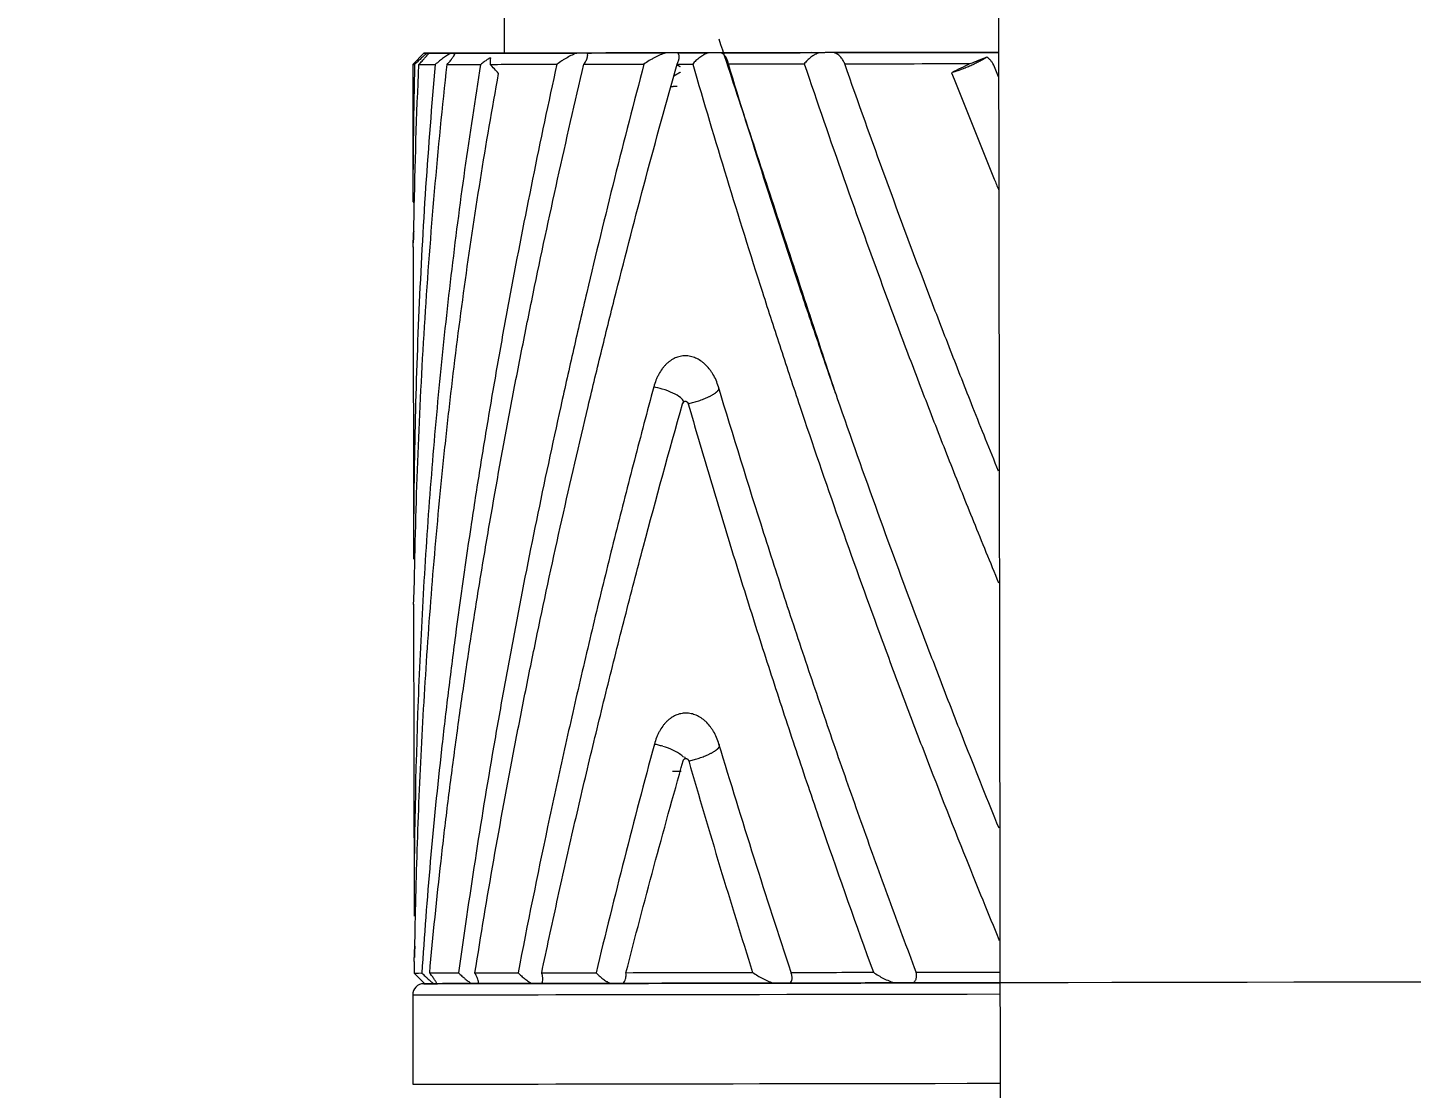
# Model space of a CAD drawing. Extents: x 16539 to 19738, y -91 to 2224.
# Drawn here: x 17476.31 to 17513.48, y 1870.62 to 1899.12 of the extents above; entities that cross this region are included whole.
import ezdxf

# ---------------------------------------------------------------- set-up
doc = ezdxf.new("R2010")
doc.units = 0
doc.header["$LTSCALE"] = 10
doc.header["$MEASUREMENT"] = 0
doc.header["$PDMODE"] = 3
doc.header["$PDSIZE"] = -10
doc.layers.get('0').update_dxf_attribs({"linetype": 'CONTINUOUS'})
doc.layers.get('DEFPOINTS').update_dxf_attribs({"linetype": 'CONTINUOUS'})
doc.layers.add('1', color=7, linetype='CONTINUOUS')
doc.styles.add('Daelim Dimension', font='NanumGothic.ttf')
doc.dimstyles.new('DEFAULT', dxfattribs={"dimscale": 2, "dimtxt": 2, "dimasz": 2, "dimexe": 0, "dimexo": 2, "dimgap": 1, "dimtad": 1, "dimdec": 1, "dimzin": 9, "dimdsep": 46, "dimtxsty": 'Daelim Dimension', "dimcen": 0.5, "dimclrd": 5, "dimclre": 5, "dimclrt": 256, "dimadec": 1, "dimazin": 0, "dimtfac": 1, "dimtdec": 1, "dimtix": 1, "dimtmove": 0, "dimatfit": 3, "dimfxl": 1, "dimtolj": 1, "dimtzin": 1, "dimlwd": 9, "dimlwe": 9, "dimarcsym": 0})

# ---------------------------------------------------------------- blocks, each defined once
blk = doc.blocks.new('*D25')
at = {"color": 5, "lineweight": 9, "ltscale": 0.5, "transparency": 16777216}
for p, q in [((17262.108, 1902.579), (17262.108, 1410.458)), ((17757.109, 1902.161), (17757.109, 1410.458)), ((17270.108, 1412.458), (17749.109, 1412.458))]:
    blk.add_line(p, q, dxfattribs=at)
at = {"color": 5, "ltscale": 0.5, "transparency": 16777216}
for points in [[(17270.108, 1413.791), (17270.108, 1411.125), (17262.108, 1412.458)], [(17749.109, 1413.791), (17749.109, 1411.125), (17757.109, 1412.458)]]:
    blk.add_solid(points, dxfattribs=at)
at = {"layer": 'DEFPOINTS', "color": 0, "ltscale": 0.5, "transparency": 16777216}
for p in [(17262.108, 1906.579), (17757.109, 1906.161), (17757.109, 1412.458)]:
    blk.add_point(p, dxfattribs=at)
at = {"color": 7, "ltscale": 0.5, "transparency": 16777216, "insert": (17509.609, 1425.345), "char_height": 20, "attachment_point": 5, "style": 'Daelim Dimension'}
blk.add_mtext('\\A1;495', dxfattribs=at)

msp = doc.modelspace()

# ---------------------------------------------------------------- linework, layer by layer
at = {"layer": '1', "color": 7, "linetype": 'Continuous', "lineweight": 18}
for p, q in [((17502.373, 1909.454), (17502.764, 1663.139)), ((17489.112, 1899.436), (17489.114, 1898.436)), ((17486.954, 1898.432), (17486.654, 1898.132)), ((17486.654, 1898.132), (17486.66, 1894.443)), ((17486.662, 1893.232), (17486.675, 1884.843)), ((17486.677, 1883.632), (17486.69, 1875.243)), ((17486.692, 1874.032), (17486.693, 1873.72)), ((17486.693, 1873.72), (17486.981, 1873.432)), ((17486.953, 1873.432), (17486.953, 1873.432)), ((17486.953, 1873.432), (17486.953, 1873.432)), ((17486.654, 1873.132), (17486.657, 1870.732)), ((17486.657, 1870.732), (17486.658, 1870.732))]:
    msp.add_line(p, q, dxfattribs=at)
for centre, major_axis, ratio, start_param, end_param in [((17511.614, 1898.172), (24.96, 0.04), 0.000002, 3.141593, 3.204579), ((17511.614, 1898.172), (24.96, 0.04), 0.000002, 3.2569, 3.362254), ((17511.613, 1898.472), (24.66, 0.039), 0.000002, 3.057279, 3.141593), ((17511.614, 1898.472), (24.66, 0.039), 0.000002, 3.141593, 3.225906), ((17511.614, 1898.472), (24.66, 0.039), 0.000002, 2.899404, 3.03786), ((17511.614, 1898.472), (24.66, 0.039), 0.000002, 3.245325, 3.383781), ((17511.614, 1898.172), (24.96, 0.04), 0.000002, 3.414778, 3.526419), ((17511.614, 1898.472), (24.66, 0.039), 0.000002, 3.403276, 3.727511), ((17511.614, 1898.472), (24.66, 0.039), 0.000002, 2.719924, 2.879909), ((17511.614, 1898.172), (24.96, 0.04), 0.000002, 3.552911, 3.70607), ((17511.613, 1898.472), (-22.5, -0.036), 0.000002, 5.397795, 6.283097), ((17511.614, 1898.172), (24.96, 0.04), 0.000002, 3.758508, 3.862755), ((17511.614, 1898.472), (24.66, 0.039), 0.000002, 3.746967, 3.884062), ((17511.614, 1898.172), (24.96, 0.04), 0.000002, 3.915053, 3.938928), ((17511.614, 1898.472), (24.66, 0.039), 0.000002, 3.903466, 3.950515), ((17511.614, 1898.472), (24.66, 0.039), 0.000002, 3.96992, 4.107015), ((17511.614, 1898.172), (24.96, 0.04), 0.000002, 3.991227, 4.095473), ((17511.613, 1898.472), (-22.5, -0.036), 0.000002, 5.134736, 5.377179), ((17511.614, 1898.472), (24.66, 0.039), 0.000002, 4.12647, 4.329074), ((17511.614, 1898.172), (24.96, 0.04), 0.000002, 4.147911, 4.301071), ((17486.285, 1894.284), (-0.72, 0.007), 0.37459, 4.089221, 4.168321), ((17493.234, 1889.242), (-0.694, 0.192), 0.271963, 4.611254, 4.935931), ((17493.234, 1889.242), (-0.694, 0.192), 0.271963, 3.713656, 4.611254), ((17493.25, 1879.642), (-0.694, 0.192), 0.271963, 3.713656, 4.611254), ((17493.25, 1879.642), (-0.694, 0.192), 0.271963, 3.453902, 3.713656), ((17511.644, 1879.172), (22.75, 0.036), 0.000002, 3.798689, 3.815698), ((17511.653, 1873.76), (-24.96, -0.04), 0.000002, 0, 0.128906), ((17511.653, 1873.76), (-24.96, -0.04), 0.000002, 0.183141, 0.310746), ((17511.653, 1873.76), (-24.96, -0.04), 0.000002, 0.363889, 0.477557), ((17511.653, 1873.76), (-24.96, -0.04), 0.000002, 0.53015, 0.636467), ((17511.653, 1873.76), (-24.96, -0.04), 0.000002, 0.688824, 0.881974), ((17511.653, 1873.76), (-24.96, -0.04), 0.000002, 0.934329, 1.04064), ((17511.653, 1873.76), (-24.96, -0.04), 0.000002, 1.093239, 1.192325), ((17486.954, 1873.132), (0.019, 0.299), 1, 0.066432, 1.637228), ((17511.653, 1873.472), (-24.7, -0.039), 0.000002, 3.146227, 6.283222), ((17511.653, 1873.472), (24.7, 0.039), 0.000002, 3.146227, 4.329757), ((17511.653, 1873.472), (-24.672, -0.039), 0.000002, 0, 0.138662), ((17511.653, 1873.472), (-24.672, -0.039), 0.000002, 0.161844, 0.320805), ((17511.653, 1873.472), (-24.672, -0.039), 0.000002, 0.343479, 0.48778), ((17511.653, 1873.472), (-24.672, -0.039), 0.000002, 0.510218, 0.646763), ((17511.653, 1873.472), (-24.672, -0.039), 0.000002, 0.669132, 0.901665), ((17511.653, 1873.472), (-24.672, -0.039), 0.000002, 0.924032, 1.060578), ((17511.653, 1873.472), (-22.75, -0.036), 0.000002, 1.013839, 1.030578), ((17511.653, 1873.472), (-24.672, -0.039), 0.000002, 1.083017, 1.18768), ((17511.654, 1873.172), (25, 0.04), 0.000002, 3.146227, 4.33456), ((17511.654, 1873.172), (25, 0.04), 0.000002, 3.14163, 3.146227), ((17511.657, 1870.772), (-25, -0.04), 0.000002, 0.004423, 1.192958)]:
    msp.add_ellipse(centre, major_axis=major_axis, ratio=ratio, start_param=start_param, end_param=end_param, dxfattribs=at)
for points, degree in [([(17498.014, 1889.304), (17494.886, 1898.81)], 1), ([(17486.704, 1898.132), (17486.675, 1896.927), (17486.66, 1895.72), (17486.66, 1894.511)], 3), ([(17486.691, 1894.058), (17486.716, 1895.418), (17486.759, 1896.777), (17486.82, 1898.132)], 3), ([(17488.74, 1898.314), (17488.714, 1898.298), (17488.659, 1898.263), (17488.572, 1898.203), (17488.511, 1898.158), (17488.48, 1898.135)], 3), ([(17488.74, 1898.314), (17488.738, 1898.255), (17488.736, 1898.195), (17488.736, 1898.135)], 3), ([(17488.963, 1897.892), (17488.886, 1897.973), (17488.81, 1898.054), (17488.736, 1898.135)], 3), ([(17493.743, 1898.133), (17493.792, 1898.105), (17493.841, 1898.076)], 2), ([(17501.635, 1898.156), (17501.465, 1898.074), (17501.297, 1897.992), (17501.13, 1897.911)], 3), ([(17501.635, 1898.156), (17501.783, 1898.216), (17501.931, 1898.276), (17502.08, 1898.336)], 3), ([(17502.244, 1898.157), (17502.229, 1898.18), (17502.196, 1898.224), (17502.141, 1898.284), (17502.101, 1898.319), (17502.08, 1898.336)], 3), ([(17502.391, 1897.797), (17502.342, 1897.917), (17502.293, 1898.037), (17502.244, 1898.157)], 3), ([(17493.848, 1897.923), (17493.759, 1897.872), (17493.67, 1897.82)], 2), ([(17486.654, 1894.447), (17486.67, 1894.437), (17486.687, 1894.426), (17486.702, 1894.414)], 3), ([(17493.147, 1879.869), (17492.594, 1877.821), (17492.072, 1875.773), (17491.58, 1873.728)], 3), ([(17496.818, 1873.736), (17496.145, 1875.78), (17495.5, 1877.826), (17494.883, 1879.872)], 3), ([(17492.384, 1873.729), (17492.871, 1875.624), (17493.383, 1877.52), (17493.919, 1879.417)], 3), ([(17494.07, 1879.417), (17494.617, 1877.522), (17495.189, 1875.627), (17495.787, 1873.734)], 3)]:
    msp.add_open_spline(points, degree=degree, dxfattribs=at)
for points, knots in [([(17487.259, 1898.133), (17487.161, 1897.034), (17487.075, 1895.934), (17486.929, 1893.732), (17486.869, 1892.631), (17486.772, 1890.426), (17486.736, 1889.324), (17486.687, 1887.118), (17486.675, 1886.015), (17486.675, 1884.911)], [0, 0, 0, 0, 0.25, 0.25, 0.5, 0.5, 0.75, 0.75, 1, 1, 1, 1]), ([(17488.479, 1898.135), (17488.325, 1897.192), (17488.182, 1896.247), (17487.916, 1894.355), (17487.794, 1893.407), (17487.626, 1891.984), (17487.572, 1891.51), (17487.47, 1890.56), (17487.421, 1890.085), (17487.283, 1888.659), (17487.2, 1887.708), (17487.09, 1886.28), (17487.056, 1885.804), (17486.992, 1884.851), (17486.962, 1884.374), (17486.88, 1882.945), (17486.835, 1881.992), (17486.727, 1879.13), (17486.691, 1877.221), (17486.69, 1875.311)], [0, 0, 0, 0, 0.125, 0.125, 0.25, 0.25, 0.3125, 0.3125, 0.375, 0.375, 0.5, 0.5, 0.5625, 0.5625, 0.625, 0.625, 0.75, 0.75, 1, 1, 1, 1]), ([(17487.041, 1898.433), (17487.022, 1898.418), (17487, 1898.399), (17486.95, 1898.358), (17486.923, 1898.334), (17486.88, 1898.295), (17486.865, 1898.282), (17486.835, 1898.254), (17486.819, 1898.24), (17486.771, 1898.196), (17486.738, 1898.165), (17486.704, 1898.132)], [0, 0, 0, 0, 0.25, 0.25, 0.5, 0.5, 0.625, 0.625, 0.75, 0.75, 1, 1, 1, 1]), ([(17486.706, 1884.458), (17486.727, 1885.599), (17486.76, 1886.741), (17486.854, 1889.023), (17486.913, 1890.163), (17487.058, 1892.443), (17487.144, 1893.583), (17487.341, 1895.859), (17487.454, 1896.997), (17487.58, 1898.133)], [0, 0, 0, 0, 0.25, 0.25, 0.5, 0.5, 0.75, 0.75, 1, 1, 1, 1]), ([(17486.82, 1898.132), (17486.85, 1898.163), (17486.878, 1898.193), (17486.919, 1898.237), (17486.932, 1898.252), (17486.952, 1898.273), (17486.958, 1898.28), (17486.97, 1898.294), (17486.989, 1898.314), (17487.005, 1898.333), (17487.021, 1898.351), (17487.026, 1898.357), (17487.035, 1898.368), (17487.04, 1898.374), (17487.062, 1898.401), (17487.076, 1898.419), (17487.086, 1898.433)], [0, 0, 0, 0, 0.25, 0.25, 0.375, 0.375, 0.4375, 0.4375, 0.5, 0.625, 0.625, 0.6875, 0.6875, 0.75, 0.75, 1, 1, 1, 1]), ([(17490.526, 1898.138), (17490.301, 1897.108), (17490.083, 1896.078), (17489.666, 1894.022), (17489.465, 1892.994), (17489.178, 1891.455), (17489.084, 1890.943), (17488.902, 1889.918), (17488.813, 1889.406), (17488.639, 1888.383), (17488.555, 1887.872), (17488.39, 1886.85), (17488.311, 1886.34), (17488.079, 1884.81), (17487.934, 1883.792), (17487.733, 1882.27), (17487.668, 1881.762), (17487.545, 1880.75), (17487.486, 1880.244), (17487.317, 1878.729), (17487.216, 1877.722), (17487.039, 1875.716), (17486.962, 1874.716), (17486.9, 1873.72)], [0, 0, 0, 0, 0.125, 0.125, 0.25, 0.25, 0.3125, 0.3125, 0.375, 0.375, 0.4375, 0.4375, 0.5, 0.5, 0.625, 0.625, 0.6875, 0.6875, 0.75, 0.75, 0.875, 0.875, 1, 1, 1, 1]), ([(17487.041, 1898.433), (17487.056, 1898.433), (17487.069, 1898.433), (17487.088, 1898.433), (17487.094, 1898.433), (17487.1, 1898.433), (17487.101, 1898.433), (17487.102, 1898.433), (17487.102, 1898.433), (17487.099, 1898.433), (17487.094, 1898.433), (17487.086, 1898.433)], [0, 0, 0, 0, 0.25, 0.25, 0.5, 0.5, 0.625, 0.625, 0.75, 0.75, 1, 1, 1, 1]), ([(17487.086, 1898.433), (17487.094, 1898.433), (17487.099, 1898.433), (17487.103, 1898.433), (17487.102, 1898.433), (17487.096, 1898.433), (17487.094, 1898.433), (17487.087, 1898.433), (17487.083, 1898.433), (17487.069, 1898.433), (17487.056, 1898.433), (17487.041, 1898.433)], [0, 0, 0, 0, 0.25, 0.25, 0.5, 0.5, 0.625, 0.625, 0.75, 0.75, 1, 1, 1, 1]), ([(17487.11, 1873.721), (17487.199, 1874.717), (17487.301, 1875.718), (17487.471, 1877.224), (17487.53, 1877.727), (17487.655, 1878.735), (17487.721, 1879.239), (17487.857, 1880.25), (17487.927, 1880.756), (17488.074, 1881.769), (17488.149, 1882.276), (17488.306, 1883.291), (17488.387, 1883.8), (17488.553, 1884.817), (17488.639, 1885.327), (17488.903, 1886.856), (17489.088, 1887.877), (17489.379, 1889.412), (17489.478, 1889.923), (17489.681, 1890.948), (17489.785, 1891.46), (17490.101, 1892.999), (17490.321, 1894.025), (17490.776, 1896.081), (17491.012, 1897.11), (17491.255, 1898.139)], [0, 0, 0, 0, 0.125, 0.125, 0.1875, 0.1875, 0.25, 0.25, 0.3125, 0.3125, 0.375, 0.375, 0.4375, 0.4375, 0.5, 0.5, 0.625, 0.625, 0.6875, 0.6875, 0.75, 0.75, 0.875, 0.875, 1, 1, 1, 1]), ([(17487.673, 1898.434), (17487.646, 1898.419), (17487.616, 1898.4), (17487.553, 1898.359), (17487.519, 1898.335), (17487.466, 1898.296), (17487.448, 1898.283), (17487.412, 1898.255), (17487.393, 1898.241), (17487.337, 1898.196), (17487.298, 1898.165), (17487.259, 1898.133)], [0, 0, 0, 0, 0.25, 0.25, 0.5, 0.5, 0.625, 0.625, 0.75, 0.75, 1, 1, 1, 1]), ([(17487.58, 1898.133), (17487.607, 1898.164), (17487.633, 1898.195), (17487.669, 1898.239), (17487.681, 1898.253), (17487.698, 1898.274), (17487.703, 1898.281), (17487.713, 1898.295), (17487.728, 1898.315), (17487.741, 1898.334), (17487.753, 1898.352), (17487.757, 1898.358), (17487.764, 1898.369), (17487.767, 1898.375), (17487.782, 1898.402), (17487.79, 1898.42), (17487.793, 1898.434)], [0, 0, 0, 0, 0.25, 0.25, 0.375, 0.375, 0.4375, 0.4375, 0.5, 0.625, 0.625, 0.6875, 0.6875, 0.75, 0.75, 1, 1, 1, 1]), ([(17487.673, 1898.434), (17487.694, 1898.434), (17487.713, 1898.434), (17487.744, 1898.434), (17487.757, 1898.434), (17487.772, 1898.434), (17487.776, 1898.434), (17487.784, 1898.434), (17487.786, 1898.434), (17487.789, 1898.434), (17487.79, 1898.434), (17487.791, 1898.434)], [0, 0, 0, 0, 0.315361, 0.315361, 0.630721, 0.630721, 0.788401, 0.788401, 0.946082, 0.946082, 1, 1, 1, 1]), ([(17487.793, 1898.434), (17487.795, 1898.434), (17487.793, 1898.434), (17487.784, 1898.434), (17487.777, 1898.434), (17487.762, 1898.434), (17487.756, 1898.434), (17487.743, 1898.434), (17487.736, 1898.434), (17487.713, 1898.434), (17487.694, 1898.434), (17487.673, 1898.434)], [0, 0, 0, 0, 0.25, 0.25, 0.5, 0.5, 0.625, 0.625, 0.75, 0.75, 1, 1, 1, 1]), ([(17492.868, 1898.142), (17492.597, 1897.119), (17492.333, 1896.095), (17491.82, 1894.05), (17491.571, 1893.028), (17491.209, 1891.495), (17491.091, 1890.984), (17490.858, 1889.963), (17490.743, 1889.453), (17490.405, 1887.922), (17490.187, 1886.902), (17489.769, 1884.864), (17489.568, 1883.847), (17489.28, 1882.322), (17489.186, 1881.814), (17489.002, 1880.798), (17488.912, 1880.291), (17488.65, 1878.77), (17488.484, 1877.758), (17488.172, 1875.737), (17488.025, 1874.729), (17487.888, 1873.722)], [0, 0, 0, 0, 0.125, 0.125, 0.25, 0.25, 0.3125, 0.3125, 0.375, 0.375, 0.5, 0.5, 0.625, 0.625, 0.6875, 0.6875, 0.75, 0.75, 0.875, 0.875, 1, 1, 1, 1]), ([(17488.327, 1873.723), (17488.486, 1874.73), (17488.654, 1875.739), (17489.009, 1877.761), (17489.195, 1878.773), (17489.488, 1880.294), (17489.588, 1880.802), (17489.791, 1881.817), (17489.895, 1882.325), (17490.212, 1883.85), (17490.432, 1884.868), (17490.888, 1886.906), (17491.124, 1887.926), (17491.488, 1889.456), (17491.612, 1889.967), (17491.863, 1890.988), (17491.99, 1891.499), (17492.635, 1894.053), (17493.181, 1896.097), (17493.755, 1898.143)], [0, 0, 0, 0, 0.125, 0.125, 0.25, 0.25, 0.3125, 0.3125, 0.375, 0.375, 0.5, 0.5, 0.625, 0.625, 0.6875, 0.6875, 0.75, 0.75, 1, 1, 1, 1]), ([(17491.067, 1898.439), (17491.025, 1898.424), (17490.981, 1898.406), (17490.893, 1898.364), (17490.848, 1898.34), (17490.779, 1898.301), (17490.756, 1898.288), (17490.71, 1898.26), (17490.687, 1898.246), (17490.618, 1898.202), (17490.572, 1898.171), (17490.526, 1898.138)], [0, 0, 0, 0, 0.25, 0.25, 0.5, 0.5, 0.625, 0.625, 0.75, 0.75, 1, 1, 1, 1]), ([(17491.336, 1898.439), (17491.324, 1898.439), (17491.309, 1898.439), (17491.273, 1898.439), (17491.253, 1898.439), (17491.219, 1898.439), (17491.207, 1898.439), (17491.182, 1898.439), (17491.169, 1898.439), (17491.128, 1898.439), (17491.098, 1898.439), (17491.067, 1898.439)], [0, 0, 0, 0, 0.25, 0.25, 0.5, 0.5, 0.625, 0.625, 0.75, 0.75, 1, 1, 1, 1]), ([(17491.255, 1898.139), (17491.276, 1898.17), (17491.294, 1898.2), (17491.316, 1898.244), (17491.323, 1898.259), (17491.332, 1898.28), (17491.335, 1898.287), (17491.34, 1898.301), (17491.346, 1898.321), (17491.351, 1898.34), (17491.353, 1898.358), (17491.354, 1898.364), (17491.355, 1898.375), (17491.355, 1898.381), (17491.353, 1898.407), (17491.347, 1898.425), (17491.336, 1898.439)], [0, 0, 0, 0, 0.25, 0.25, 0.375, 0.375, 0.4375, 0.4375, 0.5, 0.625, 0.625, 0.6875, 0.6875, 0.75, 0.75, 1, 1, 1, 1]), ([(17493.444, 1898.443), (17493.397, 1898.428), (17493.349, 1898.409), (17493.253, 1898.367), (17493.205, 1898.344), (17493.132, 1898.305), (17493.107, 1898.292), (17493.059, 1898.264), (17493.035, 1898.249), (17492.963, 1898.205), (17492.915, 1898.174), (17492.868, 1898.142)], [0, 0, 0, 0, 0.25, 0.25, 0.5, 0.5, 0.625, 0.625, 0.75, 0.75, 1, 1, 1, 1]), ([(17493.771, 1898.443), (17493.753, 1898.443), (17493.732, 1898.443), (17493.686, 1898.443), (17493.661, 1898.443), (17493.62, 1898.443), (17493.605, 1898.443), (17493.575, 1898.443), (17493.56, 1898.443), (17493.513, 1898.443), (17493.479, 1898.443), (17493.444, 1898.443)], [0, 0, 0, 0, 0.25, 0.25, 0.5, 0.5, 0.625, 0.625, 0.75, 0.75, 1, 1, 1, 1]), ([(17493.755, 1898.143), (17493.772, 1898.174), (17493.785, 1898.204), (17493.801, 1898.248), (17493.805, 1898.263), (17493.81, 1898.284), (17493.811, 1898.291), (17493.813, 1898.305), (17493.816, 1898.325), (17493.816, 1898.344), (17493.814, 1898.368), (17493.812, 1898.379), (17493.801, 1898.411), (17493.788, 1898.429), (17493.771, 1898.443)], [0, 0, 0, 0, 0.25, 0.25, 0.375, 0.375, 0.4375, 0.4375, 0.5, 0.625, 0.625, 0.75, 0.75, 1, 1, 1, 1]), ([(17494.591, 1898.445), (17494.553, 1898.43), (17494.514, 1898.412), (17494.467, 1898.386), (17494.457, 1898.38), (17494.438, 1898.369), (17494.429, 1898.363), (17494.401, 1898.345), (17494.383, 1898.332), (17494.348, 1898.306), (17494.33, 1898.292), (17494.297, 1898.264), (17494.28, 1898.249), (17494.233, 1898.205), (17494.204, 1898.175), (17494.177, 1898.144)], [0, 0, 0, 0, 0.25, 0.25, 0.3125, 0.3125, 0.375, 0.375, 0.5, 0.5, 0.625, 0.625, 0.75, 0.75, 1, 1, 1, 1]), ([(17494.177, 1898.144), (17494.474, 1897.122), (17494.779, 1896.1), (17495.403, 1894.057), (17495.722, 1893.036), (17496.213, 1891.504), (17496.378, 1890.994), (17496.713, 1889.974), (17496.882, 1889.464), (17497.395, 1887.935), (17497.744, 1886.916), (17498.458, 1884.88), (17498.823, 1883.863), (17499.382, 1882.34), (17499.571, 1881.832), (17499.951, 1880.817), (17500.143, 1880.31), (17500.726, 1878.791), (17501.123, 1877.779), (17501.819, 1876.044), (17502.114, 1875.32), (17502.414, 1874.597)], [0, 0, 0, 0, 0.129567, 0.129567, 0.259134, 0.259134, 0.323918, 0.323918, 0.388702, 0.388702, 0.518269, 0.518269, 0.647836, 0.647836, 0.71262, 0.71262, 0.777403, 0.777403, 0.906971, 0.906971, 1, 1, 1, 1]), ([(17494.941, 1898.445), (17494.92, 1898.445), (17494.897, 1898.445), (17494.847, 1898.445), (17494.82, 1898.445), (17494.776, 1898.445), (17494.76, 1898.445), (17494.729, 1898.445), (17494.712, 1898.445), (17494.663, 1898.445), (17494.628, 1898.445), (17494.591, 1898.445)], [0, 0, 0, 0, 0.25, 0.25, 0.5, 0.5, 0.625, 0.625, 0.75, 0.75, 1, 1, 1, 1]), ([(17495.134, 1898.145), (17495.129, 1898.178), (17495.122, 1898.209), (17495.102, 1898.267), (17495.09, 1898.294), (17495.067, 1898.333), (17495.058, 1898.345), (17495.039, 1898.369), (17495.029, 1898.38), (17494.996, 1898.412), (17494.97, 1898.43), (17494.941, 1898.445)], [0, 0, 0, 0, 0.25, 0.25, 0.5, 0.5, 0.625, 0.625, 0.75, 0.75, 1, 1, 1, 1]), ([(17502.406, 1877.612), (17502.109, 1878.342), (17501.816, 1879.073), (17501.327, 1880.311), (17501.13, 1880.818), (17500.738, 1881.833), (17500.544, 1882.34), (17499.967, 1883.864), (17499.591, 1884.881), (17498.852, 1886.917), (17498.49, 1887.935), (17497.958, 1889.465), (17497.782, 1889.975), (17497.434, 1890.995), (17497.262, 1891.505), (17496.411, 1894.058), (17495.758, 1896.101), (17495.134, 1898.145)], [0, 0, 0, 0, 0.107475, 0.107475, 0.181852, 0.181852, 0.256229, 0.256229, 0.404983, 0.404983, 0.553737, 0.553737, 0.628115, 0.628115, 0.702492, 0.702492, 1, 1, 1, 1]), ([(17497.58, 1898.449), (17497.539, 1898.435), (17497.5, 1898.417), (17497.451, 1898.391), (17497.442, 1898.385), (17497.423, 1898.374), (17497.413, 1898.368), (17497.386, 1898.35), (17497.368, 1898.337), (17497.333, 1898.311), (17497.317, 1898.297), (17497.285, 1898.269), (17497.269, 1898.254), (17497.225, 1898.21), (17497.198, 1898.18), (17497.174, 1898.149)], [0, 0, 0, 0, 0.25, 0.25, 0.3125, 0.3125, 0.375, 0.375, 0.5, 0.5, 0.625, 0.625, 0.75, 0.75, 1, 1, 1, 1]), ([(17497.174, 1898.149), (17497.521, 1897.12), (17497.876, 1896.092), (17498.601, 1894.038), (17498.972, 1893.012), (17499.539, 1891.475), (17499.731, 1890.963), (17500.117, 1889.939), (17500.508, 1888.917), (17500.907, 1887.896), (17501.31, 1886.875), (17501.514, 1886.365), (17501.942, 1885.306), (17502.167, 1884.756), (17502.394, 1884.207)], [0, 0, 0, 0, 0.220258, 0.220258, 0.440517, 0.440517, 0.550646, 0.550646, 0.660775, 0.770904, 0.770904, 0.881033, 0.881033, 1, 1, 1, 1]), ([(17497.977, 1898.45), (17497.952, 1898.45), (17497.924, 1898.45), (17497.864, 1898.45), (17497.833, 1898.45), (17497.782, 1898.45), (17497.765, 1898.45), (17497.73, 1898.449), (17497.712, 1898.449), (17497.657, 1898.449), (17497.619, 1898.449), (17497.58, 1898.449)], [0, 0, 0, 0, 0.25, 0.25, 0.5, 0.5, 0.625, 0.625, 0.75, 0.75, 1, 1, 1, 1]), ([(17498.261, 1898.15), (17498.249, 1898.183), (17498.234, 1898.214), (17498.199, 1898.272), (17498.179, 1898.299), (17498.133, 1898.351), (17498.107, 1898.374), (17498.047, 1898.417), (17498.014, 1898.435), (17497.977, 1898.45)], [0, 0, 0, 0, 0.25, 0.25, 0.5, 0.5, 0.75, 0.75, 1, 1, 1, 1]), ([(17502.393, 1887.206), (17502.161, 1887.775), (17501.932, 1888.345), (17501.503, 1889.427), (17501.302, 1889.939), (17500.904, 1890.962), (17500.706, 1891.475), (17500.121, 1893.012), (17499.739, 1894.038), (17498.989, 1896.093), (17498.621, 1897.121), (17498.261, 1898.15)], [0, 0, 0, 0, 0.156889, 0.156889, 0.297407, 0.297407, 0.437926, 0.437926, 0.718963, 0.718963, 1, 1, 1, 1]), ([(17486.721, 1874.858), (17486.739, 1875.822), (17486.766, 1876.786), (17486.837, 1878.713), (17486.883, 1879.676), (17486.964, 1881.121), (17486.994, 1881.603), (17487.057, 1882.565), (17487.091, 1883.047), (17487.201, 1884.49), (17487.283, 1885.451), (17487.422, 1886.893), (17487.47, 1887.373), (17487.572, 1888.333), (17487.625, 1888.813), (17487.793, 1890.251), (17487.914, 1891.209), (17488.178, 1893.122), (17488.32, 1894.078), (17488.625, 1895.987), (17488.789, 1896.94), (17488.963, 1897.892)], [0, 0, 0, 0, 0.125, 0.125, 0.25, 0.25, 0.3125, 0.3125, 0.375, 0.375, 0.5, 0.5, 0.5625, 0.5625, 0.625, 0.625, 0.75, 0.75, 0.875, 0.875, 1, 1, 1, 1]), ([(17501.13, 1897.911), (17501.512, 1896.96), (17501.895, 1896.007), (17502.317, 1894.957), (17502.356, 1894.861), (17502.395, 1894.765)], [0, 0, 0, 0, 0.908368, 0.908368, 1, 1, 1, 1]), ([(17493.592, 1897.542), (17493.598, 1897.542), (17493.608, 1897.543), (17493.626, 1897.543), (17493.644, 1897.544), (17493.665, 1897.545), (17493.687, 1897.546), (17493.71, 1897.547), (17493.736, 1897.549), (17493.753, 1897.549), (17493.762, 1897.55)], [0, 0, 0, 0, 0.098698, 0.205066, 0.319102, 0.440808, 0.570183, 0.707227, 0.85194, 1, 1, 1, 1]), ([(17486.66, 1894.511), (17486.66, 1894.506), (17486.66, 1894.501), (17486.66, 1894.491), (17486.66, 1894.487), (17486.66, 1894.479), (17486.66, 1894.475), (17486.66, 1894.467), (17486.66, 1894.464), (17486.66, 1894.458), (17486.66, 1894.456), (17486.66, 1894.451), (17486.66, 1894.449), (17486.66, 1894.445), (17486.66, 1894.443), (17486.66, 1894.443)], [0, 0, 0, 0, 0.125393, 0.125393, 0.250787, 0.250787, 0.37618, 0.37618, 0.501574, 0.501574, 0.626967, 0.626967, 0.75236, 0.75236, 1, 1, 1, 1]), ([(17486.662, 1893.225), (17486.662, 1893.225), (17486.662, 1893.225), (17486.662, 1893.225), (17486.662, 1893.23), (17486.663, 1893.249), (17486.664, 1893.264), (17486.665, 1893.293), (17486.666, 1893.304), (17486.667, 1893.328), (17486.667, 1893.341), (17486.669, 1893.383), (17486.671, 1893.415), (17486.673, 1893.461), (17486.673, 1893.471), (17486.674, 1893.491), (17486.674, 1893.501), (17486.676, 1893.531), (17486.676, 1893.553), (17486.679, 1893.619), (17486.681, 1893.667), (17486.683, 1893.743), (17486.684, 1893.769), (17486.685, 1893.81), (17486.685, 1893.824), (17486.686, 1893.852), (17486.686, 1893.866), (17486.688, 1893.937), (17486.69, 1893.996), (17486.691, 1894.058)], [0, 0, 0, 0, 0.000453, 0.000453, 0.125396, 0.125396, 0.25034, 0.25034, 0.312811, 0.312811, 0.375283, 0.375283, 0.500226, 0.500226, 0.531462, 0.531462, 0.562698, 0.562698, 0.62517, 0.62517, 0.750113, 0.750113, 0.812585, 0.812585, 0.843821, 0.843821, 0.875057, 0.875057, 1, 1, 1, 1]), ([(17486.68, 1893.643), (17486.679, 1893.619), (17486.678, 1893.597), (17486.676, 1893.553), (17486.676, 1893.531), (17486.674, 1893.49), (17486.673, 1893.471), (17486.671, 1893.416), (17486.669, 1893.383), (17486.668, 1893.35), (17486.668, 1893.345), (17486.667, 1893.34)], [0, 0, 0, 0, 0.183485, 0.183485, 0.370523, 0.370523, 0.557562, 0.557562, 0.931638, 0.931638, 1, 1, 1, 1]), ([(17494.868, 1889.472), (17494.85, 1889.533), (17494.828, 1889.592), (17494.779, 1889.705), (17494.752, 1889.758), (17494.706, 1889.835), (17494.69, 1889.86), (17494.657, 1889.908), (17494.64, 1889.931), (17494.587, 1889.998), (17494.55, 1890.038), (17494.5, 1890.084), (17494.49, 1890.093), (17494.47, 1890.111), (17494.46, 1890.119), (17494.429, 1890.144), (17494.407, 1890.159), (17494.343, 1890.202), (17494.299, 1890.225), (17494.232, 1890.254), (17494.209, 1890.263), (17494.163, 1890.277), (17494.14, 1890.283), (17494.071, 1890.298), (17494.024, 1890.303), (17493.955, 1890.303), (17493.932, 1890.302), (17493.886, 1890.297), (17493.863, 1890.293), (17493.794, 1890.278), (17493.75, 1890.264), (17493.663, 1890.226), (17493.621, 1890.202), (17493.559, 1890.159), (17493.539, 1890.144), (17493.499, 1890.111), (17493.48, 1890.093), (17493.452, 1890.066), (17493.443, 1890.056), (17493.425, 1890.036), (17493.416, 1890.026), (17493.389, 1889.996), (17493.338, 1889.932), (17493.278, 1889.836), (17493.238, 1889.757), (17493.219, 1889.716), (17493.213, 1889.703), (17493.201, 1889.675), (17493.172, 1889.604), (17493.148, 1889.53), (17493.131, 1889.469)], [0, 0, 0, 0, 0.0625, 0.0625, 0.125, 0.125, 0.15625, 0.15625, 0.1875, 0.1875, 0.25, 0.25, 0.265625, 0.265625, 0.28125, 0.28125, 0.3125, 0.3125, 0.375, 0.375, 0.40625, 0.40625, 0.4375, 0.4375, 0.5, 0.5, 0.53125, 0.53125, 0.5625, 0.5625, 0.625, 0.625, 0.6875, 0.6875, 0.71875, 0.71875, 0.75, 0.75, 0.765625, 0.765625, 0.78125, 0.78125, 0.8125, 0.875, 0.90625, 0.90625, 0.921875, 0.921875, 0.9375, 1, 1, 1, 1]), ([(17493.131, 1889.469), (17492.954, 1888.811), (17492.78, 1888.154), (17492.437, 1886.839), (17492.101, 1885.525), (17491.778, 1884.211), (17491.461, 1882.898), (17491.305, 1882.241), (17491.001, 1880.929), (17490.852, 1880.273), (17490.561, 1878.961), (17490.418, 1878.305), (17490.001, 1876.34), (17489.736, 1875.031), (17489.485, 1873.724)], [0, 0, 0, 0, 0.125, 0.125, 0.25, 0.375, 0.375, 0.5, 0.5, 0.625, 0.625, 0.75, 0.75, 1, 1, 1, 1]), ([(17493.904, 1889.017), (17493.914, 1889.025), (17493.922, 1889.034), (17493.931, 1889.057), (17493.932, 1889.069), (17493.924, 1889.097), (17493.915, 1889.113), (17493.888, 1889.147), (17493.87, 1889.165), (17493.846, 1889.183)], [0, 0, 0, 0, 0.25, 0.25, 0.5, 0.5, 0.75, 0.75, 1, 1, 1, 1]), ([(17494.055, 1889.017), (17494.092, 1889.025), (17494.132, 1889.035), (17494.216, 1889.057), (17494.26, 1889.07), (17494.349, 1889.098), (17494.394, 1889.114), (17494.483, 1889.148), (17494.527, 1889.166), (17494.568, 1889.184)], [0, 0, 0, 0, 0.25, 0.25, 0.5, 0.5, 0.75, 0.75, 1, 1, 1, 1]), ([(17500.181, 1873.741), (17499.936, 1874.394), (17499.693, 1875.048), (17499.215, 1876.355), (17498.979, 1877.009), (17498.513, 1878.318), (17498.282, 1878.973), (17497.828, 1880.284), (17497.604, 1880.939), (17497.161, 1882.251), (17496.943, 1882.906), (17496.512, 1884.219), (17496.3, 1884.875), (17495.671, 1886.845), (17495.264, 1888.158), (17494.868, 1889.472)], [0, 0, 0, 0, 0.125, 0.125, 0.25, 0.25, 0.375, 0.375, 0.5, 0.5, 0.625, 0.625, 0.75, 0.75, 1, 1, 1, 1]), ([(17490.119, 1873.725), (17490.253, 1874.36), (17490.39, 1874.996), (17490.67, 1876.267), (17490.813, 1876.903), (17491.105, 1878.175), (17491.254, 1878.812), (17491.559, 1880.086), (17491.714, 1880.723), (17492.03, 1881.998), (17492.19, 1882.635), (17492.518, 1883.911), (17492.684, 1884.549), (17493.193, 1886.463), (17493.543, 1887.74), (17493.904, 1889.017)], [0, 0, 0, 0, 0.125, 0.125, 0.25, 0.25, 0.375, 0.375, 0.5, 0.5, 0.625, 0.625, 0.75, 0.75, 1, 1, 1, 1]), ([(17493.904, 1889.017), (17493.905, 1889.022), (17493.907, 1889.027), (17493.911, 1889.036), (17493.914, 1889.041), (17493.919, 1889.049), (17493.922, 1889.053), (17493.928, 1889.06), (17493.931, 1889.064), (17493.938, 1889.07), (17493.941, 1889.072), (17493.948, 1889.077), (17493.952, 1889.079), (17493.963, 1889.083), (17493.971, 1889.085), (17493.983, 1889.085), (17493.987, 1889.084), (17493.995, 1889.083), (17493.999, 1889.082), (17494.006, 1889.079), (17494.01, 1889.077), (17494.017, 1889.072), (17494.021, 1889.07), (17494.027, 1889.064), (17494.03, 1889.061), (17494.036, 1889.053), (17494.039, 1889.049), (17494.044, 1889.041), (17494.047, 1889.037), (17494.051, 1889.027), (17494.053, 1889.022), (17494.055, 1889.017)], [0, 0, 0, 0, 0.0625, 0.0625, 0.125, 0.125, 0.1875, 0.1875, 0.25, 0.25, 0.3125, 0.3125, 0.375, 0.375, 0.5, 0.5, 0.5625, 0.5625, 0.625, 0.625, 0.6875, 0.6875, 0.75, 0.75, 0.8125, 0.8125, 0.875, 0.875, 0.9375, 0.9375, 1, 1, 1, 1]), ([(17494.055, 1889.017), (17494.239, 1888.379), (17494.426, 1887.741), (17494.806, 1886.466), (17495.191, 1885.19), (17495.588, 1883.916), (17495.991, 1882.641), (17496.196, 1882.004), (17496.61, 1880.731), (17496.82, 1880.094), (17497.246, 1878.821), (17497.463, 1878.185), (17498.119, 1876.278), (17498.569, 1875.008), (17499.031, 1873.74)], [0, 0, 0, 0, 0.125, 0.125, 0.25, 0.375, 0.375, 0.5, 0.5, 0.625, 0.625, 0.75, 0.75, 1, 1, 1, 1]), ([(17486.675, 1884.911), (17486.675, 1884.906), (17486.675, 1884.901), (17486.675, 1884.892), (17486.675, 1884.887), (17486.675, 1884.879), (17486.675, 1884.875), (17486.675, 1884.867), (17486.675, 1884.864), (17486.675, 1884.858), (17486.675, 1884.856), (17486.675, 1884.851), (17486.675, 1884.849), (17486.675, 1884.845), (17486.675, 1884.843), (17486.675, 1884.843)], [0, 0, 0, 0, 0.125343, 0.125343, 0.250686, 0.250686, 0.376029, 0.376029, 0.501372, 0.501372, 0.626716, 0.626716, 0.752059, 0.752059, 1, 1, 1, 1]), ([(17486.677, 1883.625), (17486.677, 1883.625), (17486.677, 1883.63), (17486.678, 1883.649), (17486.679, 1883.664), (17486.68, 1883.693), (17486.681, 1883.704), (17486.682, 1883.728), (17486.683, 1883.741), (17486.685, 1883.783), (17486.686, 1883.815), (17486.688, 1883.862), (17486.688, 1883.871), (17486.689, 1883.891), (17486.69, 1883.901), (17486.691, 1883.931), (17486.692, 1883.953), (17486.694, 1884.019), (17486.696, 1884.067), (17486.698, 1884.143), (17486.699, 1884.169), (17486.7, 1884.21), (17486.701, 1884.224), (17486.701, 1884.252), (17486.702, 1884.266), (17486.704, 1884.337), (17486.705, 1884.396), (17486.706, 1884.458)], [0, 0, 0, 0, 0.12455, 0.12455, 0.249615, 0.249615, 0.312147, 0.312147, 0.374679, 0.374679, 0.499743, 0.499743, 0.531009, 0.531009, 0.562275, 0.562275, 0.624807, 0.624807, 0.749872, 0.749872, 0.812404, 0.812404, 0.84367, 0.84367, 0.874936, 0.874936, 1, 1, 1, 1]), ([(17494.883, 1879.872), (17494.865, 1879.933), (17494.844, 1879.992), (17494.795, 1880.105), (17494.767, 1880.158), (17494.722, 1880.235), (17494.706, 1880.26), (17494.672, 1880.308), (17494.655, 1880.331), (17494.602, 1880.398), (17494.565, 1880.438), (17494.516, 1880.484), (17494.506, 1880.493), (17494.485, 1880.511), (17494.475, 1880.519), (17494.444, 1880.544), (17494.423, 1880.559), (17494.359, 1880.602), (17494.315, 1880.625), (17494.247, 1880.654), (17494.225, 1880.663), (17494.179, 1880.677), (17494.155, 1880.683), (17494.086, 1880.698), (17494.04, 1880.703), (17493.97, 1880.703), (17493.947, 1880.702), (17493.901, 1880.697), (17493.878, 1880.693), (17493.809, 1880.678), (17493.765, 1880.664), (17493.678, 1880.626), (17493.636, 1880.602), (17493.574, 1880.559), (17493.554, 1880.544), (17493.515, 1880.511), (17493.495, 1880.493), (17493.467, 1880.466), (17493.458, 1880.456), (17493.44, 1880.436), (17493.431, 1880.426), (17493.404, 1880.396), (17493.354, 1880.332), (17493.293, 1880.236), (17493.253, 1880.157), (17493.234, 1880.116), (17493.228, 1880.103), (17493.216, 1880.075), (17493.187, 1880.004), (17493.163, 1879.93), (17493.147, 1879.869)], [0, 0, 0, 0, 0.0625, 0.0625, 0.125, 0.125, 0.15625, 0.15625, 0.1875, 0.1875, 0.25, 0.25, 0.265625, 0.265625, 0.28125, 0.28125, 0.3125, 0.3125, 0.375, 0.375, 0.40625, 0.40625, 0.4375, 0.4375, 0.5, 0.5, 0.53125, 0.53125, 0.5625, 0.5625, 0.625, 0.625, 0.6875, 0.6875, 0.71875, 0.71875, 0.75, 0.75, 0.765625, 0.765625, 0.78125, 0.78125, 0.8125, 0.875, 0.90625, 0.90625, 0.921875, 0.921875, 0.9375, 1, 1, 1, 1]), ([(17493.371, 1879.811), (17493.332, 1879.823), (17493.293, 1879.834), (17493.217, 1879.853), (17493.181, 1879.862), (17493.146, 1879.869)], [0, 0, 0, 0, 0.5, 0.5, 1, 1, 1, 1]), ([(17493.952, 1879.525), (17493.952, 1879.525), (17493.96, 1879.522), (17493.972, 1879.507), (17493.959, 1879.481), (17493.941, 1879.458)], [0, 0, 0, 0, 0.009724, 0.367205, 1, 1, 1, 1]), ([(17494.07, 1879.417), (17494.108, 1879.425), (17494.148, 1879.435), (17494.231, 1879.457), (17494.275, 1879.47), (17494.364, 1879.498), (17494.409, 1879.514), (17494.498, 1879.548), (17494.542, 1879.566), (17494.583, 1879.584)], [0, 0, 0, 0, 0.25, 0.25, 0.5, 0.5, 0.75, 0.75, 1, 1, 1, 1]), ([(17493.919, 1879.417), (17493.921, 1879.422), (17493.922, 1879.427), (17493.927, 1879.436), (17493.929, 1879.441), (17493.934, 1879.449), (17493.937, 1879.453), (17493.943, 1879.46), (17493.946, 1879.464), (17493.953, 1879.47), (17493.956, 1879.472), (17493.963, 1879.477), (17493.967, 1879.479), (17493.979, 1879.483), (17493.986, 1879.485), (17493.998, 1879.485), (17494.002, 1879.484), (17494.01, 1879.483), (17494.014, 1879.482), (17494.021, 1879.479), (17494.025, 1879.477), (17494.032, 1879.472), (17494.036, 1879.47), (17494.042, 1879.464), (17494.046, 1879.461), (17494.052, 1879.453), (17494.055, 1879.449), (17494.06, 1879.441), (17494.062, 1879.437), (17494.066, 1879.427), (17494.068, 1879.422), (17494.07, 1879.417)], [0, 0, 0, 0, 0.0625, 0.0625, 0.125, 0.125, 0.1875, 0.1875, 0.25, 0.25, 0.3125, 0.3125, 0.375, 0.375, 0.5, 0.5, 0.5625, 0.5625, 0.625, 0.625, 0.6875, 0.6875, 0.75, 0.75, 0.8125, 0.8125, 0.875, 0.875, 0.9375, 0.9375, 1, 1, 1, 1]), ([(17486.69, 1875.311), (17486.69, 1875.306), (17486.69, 1875.301), (17486.69, 1875.292), (17486.69, 1875.287), (17486.69, 1875.279), (17486.69, 1875.275), (17486.69, 1875.267), (17486.69, 1875.264), (17486.69, 1875.258), (17486.69, 1875.256), (17486.69, 1875.251), (17486.69, 1875.249), (17486.69, 1875.245), (17486.69, 1875.243), (17486.69, 1875.243)], [0, 0, 0, 0, 0.125265, 0.125265, 0.250531, 0.250531, 0.375796, 0.375796, 0.501061, 0.501061, 0.626327, 0.626327, 0.751592, 0.751592, 1, 1, 1, 1]), ([(17486.692, 1874.025), (17486.692, 1874.025), (17486.692, 1874.03), (17486.693, 1874.049), (17486.694, 1874.064), (17486.696, 1874.093), (17486.696, 1874.104), (17486.697, 1874.128), (17486.698, 1874.141), (17486.7, 1874.183), (17486.701, 1874.215), (17486.703, 1874.262), (17486.704, 1874.271), (17486.704, 1874.291), (17486.705, 1874.301), (17486.706, 1874.331), (17486.707, 1874.353), (17486.709, 1874.419), (17486.711, 1874.467), (17486.713, 1874.543), (17486.714, 1874.569), (17486.715, 1874.61), (17486.716, 1874.624), (17486.717, 1874.652), (17486.717, 1874.666), (17486.719, 1874.737), (17486.72, 1874.796), (17486.721, 1874.858)], [0, 0, 0, 0, 0.124765, 0.124765, 0.249799, 0.249799, 0.312316, 0.312316, 0.374832, 0.374832, 0.499866, 0.499866, 0.531124, 0.531124, 0.562383, 0.562383, 0.624899, 0.624899, 0.749933, 0.749933, 0.81245, 0.81245, 0.843708, 0.843708, 0.874966, 0.874966, 1, 1, 1, 1]), ([(17486.71, 1874.443), (17486.709, 1874.419), (17486.709, 1874.397), (17486.707, 1874.353), (17486.706, 1874.331), (17486.704, 1874.29), (17486.704, 1874.271), (17486.701, 1874.216), (17486.7, 1874.183), (17486.698, 1874.15), (17486.698, 1874.145), (17486.698, 1874.14)], [0, 0, 0, 0, 0.183485, 0.183485, 0.370523, 0.370523, 0.557562, 0.557562, 0.931638, 0.931638, 1, 1, 1, 1]), ([(17486.9, 1873.72), (17486.929, 1873.691), (17486.958, 1873.663), (17487.002, 1873.622), (17487.016, 1873.609), (17487.037, 1873.589), (17487.045, 1873.582), (17487.059, 1873.569), (17487.066, 1873.563), (17487.1, 1873.531), (17487.126, 1873.508), (17487.163, 1873.477), (17487.175, 1873.467), (17487.198, 1873.449), (17487.208, 1873.44), (17487.218, 1873.433)], [0, 0, 0, 0, 0.25, 0.25, 0.375, 0.375, 0.4375, 0.4375, 0.5, 0.5, 0.75, 0.75, 0.875, 0.875, 1, 1, 1, 1]), ([(17487.304, 1873.433), (17487.297, 1873.448), (17487.287, 1873.467), (17487.262, 1873.508), (17487.248, 1873.53), (17487.223, 1873.567), (17487.214, 1873.58), (17487.195, 1873.606), (17487.186, 1873.62), (17487.155, 1873.661), (17487.134, 1873.69), (17487.11, 1873.721)], [0, 0, 0, 0, 0.25, 0.25, 0.5, 0.5, 0.625, 0.625, 0.75, 0.75, 1, 1, 1, 1]), ([(17487.888, 1873.722), (17487.918, 1873.693), (17487.947, 1873.665), (17487.993, 1873.624), (17488.008, 1873.61), (17488.031, 1873.59), (17488.038, 1873.584), (17488.054, 1873.571), (17488.061, 1873.564), (17488.099, 1873.533), (17488.129, 1873.51), (17488.165, 1873.484), (17488.172, 1873.478), (17488.186, 1873.469), (17488.207, 1873.454), (17488.227, 1873.442), (17488.24, 1873.434)], [0, 0, 0, 0, 0.25, 0.25, 0.375, 0.375, 0.4375, 0.4375, 0.5, 0.5, 0.75, 0.75, 0.8125, 0.8125, 0.875, 1, 1, 1, 1]), ([(17488.422, 1873.435), (17488.425, 1873.45), (17488.424, 1873.469), (17488.417, 1873.51), (17488.41, 1873.532), (17488.398, 1873.569), (17488.393, 1873.582), (17488.383, 1873.608), (17488.377, 1873.622), (17488.358, 1873.663), (17488.343, 1873.692), (17488.327, 1873.723)], [0, 0, 0, 0, 0.25, 0.25, 0.5, 0.5, 0.625, 0.625, 0.75, 0.75, 1, 1, 1, 1]), ([(17489.485, 1873.724), (17489.514, 1873.696), (17489.544, 1873.667), (17489.59, 1873.626), (17489.605, 1873.613), (17489.637, 1873.586), (17489.653, 1873.573), (17489.701, 1873.536), (17489.733, 1873.513), (17489.773, 1873.486), (17489.781, 1873.481), (17489.797, 1873.471), (17489.82, 1873.457), (17489.843, 1873.445), (17489.859, 1873.437)], [0, 0, 0, 0, 0.25, 0.25, 0.375, 0.375, 0.5, 0.5, 0.75, 0.75, 0.8125, 0.8125, 0.875, 1, 1, 1, 1]), ([(17490.123, 1873.437), (17490.134, 1873.453), (17490.141, 1873.471), (17490.15, 1873.512), (17490.152, 1873.535), (17490.15, 1873.572), (17490.149, 1873.585), (17490.146, 1873.611), (17490.144, 1873.624), (17490.136, 1873.666), (17490.129, 1873.695), (17490.119, 1873.725)], [0, 0, 0, 0, 0.25, 0.25, 0.5, 0.5, 0.625, 0.625, 0.75, 0.75, 1, 1, 1, 1]), ([(17491.58, 1873.728), (17491.608, 1873.699), (17491.636, 1873.671), (17491.682, 1873.63), (17491.697, 1873.616), (17491.729, 1873.59), (17491.745, 1873.577), (17491.794, 1873.539), (17491.828, 1873.516), (17491.87, 1873.49), (17491.879, 1873.485), (17491.896, 1873.475), (17491.922, 1873.46), (17491.947, 1873.448), (17491.964, 1873.44)], [0, 0, 0, 0, 0.25, 0.25, 0.375, 0.375, 0.5, 0.5, 0.75, 0.75, 0.8125, 0.8125, 0.875, 1, 1, 1, 1]), ([(17492.301, 1873.441), (17492.32, 1873.456), (17492.334, 1873.475), (17492.358, 1873.516), (17492.367, 1873.539), (17492.377, 1873.576), (17492.379, 1873.588), (17492.383, 1873.615), (17492.385, 1873.628), (17492.387, 1873.67), (17492.387, 1873.699), (17492.384, 1873.729)], [0, 0, 0, 0, 0.25, 0.25, 0.5, 0.5, 0.625, 0.625, 0.75, 0.75, 1, 1, 1, 1]), ([(17495.787, 1873.734), (17495.832, 1873.704), (17495.877, 1873.675), (17495.968, 1873.62), (17496.014, 1873.594), (17496.108, 1873.546), (17496.155, 1873.523), (17496.228, 1873.492), (17496.252, 1873.482), (17496.301, 1873.464), (17496.325, 1873.455), (17496.349, 1873.447)], [0, 0, 0, 0, 0.25, 0.25, 0.5, 0.5, 0.75, 0.75, 0.875, 0.875, 1, 1, 1, 1]), ([(17496.786, 1873.448), (17496.805, 1873.463), (17496.82, 1873.481), (17496.835, 1873.513), (17496.839, 1873.524), (17496.845, 1873.547), (17496.847, 1873.559), (17496.85, 1873.597), (17496.848, 1873.623), (17496.837, 1873.679), (17496.829, 1873.707), (17496.818, 1873.736)], [0, 0, 0, 0, 0.25, 0.25, 0.375, 0.375, 0.5, 0.5, 0.75, 0.75, 1, 1, 1, 1]), ([(17499.031, 1873.74), (17499.075, 1873.709), (17499.12, 1873.68), (17499.212, 1873.625), (17499.258, 1873.599), (17499.354, 1873.551), (17499.402, 1873.528), (17499.477, 1873.497), (17499.502, 1873.487), (17499.553, 1873.469), (17499.579, 1873.46), (17499.604, 1873.452)], [0, 0, 0, 0, 0.25, 0.25, 0.5, 0.5, 0.75, 0.75, 0.875, 0.875, 1, 1, 1, 1]), ([(17500.09, 1873.453), (17500.115, 1873.468), (17500.134, 1873.487), (17500.158, 1873.518), (17500.164, 1873.529), (17500.176, 1873.552), (17500.18, 1873.565), (17500.187, 1873.59), (17500.189, 1873.603), (17500.192, 1873.629), (17500.193, 1873.643), (17500.192, 1873.684), (17500.188, 1873.712), (17500.181, 1873.741)], [0, 0, 0, 0, 0.25, 0.25, 0.375, 0.375, 0.5, 0.5, 0.625, 0.625, 0.75, 0.75, 1, 1, 1, 1]), ([(17487.218, 1873.433), (17487.24, 1873.433), (17487.259, 1873.433), (17487.288, 1873.433), (17487.299, 1873.433), (17487.309, 1873.433), (17487.31, 1873.433), (17487.313, 1873.433), (17487.316, 1873.433), (17487.317, 1873.433), (17487.316, 1873.433), (17487.312, 1873.433), (17487.304, 1873.433)], [0, 0, 0, 0, 0.25, 0.25, 0.5, 0.5, 0.5625, 0.5625, 0.625, 0.75, 0.75, 1, 1, 1, 1]), ([(17488.24, 1873.434), (17488.269, 1873.435), (17488.295, 1873.435), (17488.34, 1873.435), (17488.359, 1873.435), (17488.383, 1873.435), (17488.39, 1873.435), (17488.401, 1873.435), (17488.406, 1873.435), (17488.418, 1873.435), (17488.422, 1873.435), (17488.422, 1873.435)], [0, 0, 0, 0, 0.25, 0.25, 0.5, 0.5, 0.625, 0.625, 0.75, 0.75, 1, 1, 1, 1]), ([(17489.859, 1873.437), (17489.894, 1873.437), (17489.926, 1873.437), (17489.983, 1873.437), (17490.009, 1873.437), (17490.043, 1873.437), (17490.053, 1873.437), (17490.072, 1873.437), (17490.081, 1873.437), (17490.104, 1873.437), (17490.116, 1873.437), (17490.123, 1873.437)], [0, 0, 0, 0, 0.25, 0.25, 0.5, 0.5, 0.625, 0.625, 0.75, 0.75, 1, 1, 1, 1]), ([(17491.964, 1873.44), (17492.004, 1873.44), (17492.041, 1873.44), (17492.109, 1873.441), (17492.141, 1873.441), (17492.198, 1873.441), (17492.224, 1873.441), (17492.268, 1873.441), (17492.286, 1873.441), (17492.301, 1873.441)], [0, 0, 0, 0, 0.25, 0.25, 0.5, 0.5, 0.75, 0.75, 1, 1, 1, 1]), ([(17496.349, 1873.447), (17496.394, 1873.447), (17496.437, 1873.447), (17496.519, 1873.448), (17496.558, 1873.448), (17496.633, 1873.448), (17496.668, 1873.448), (17496.731, 1873.448), (17496.76, 1873.448), (17496.786, 1873.448)], [0, 0, 0, 0, 0.25, 0.25, 0.5, 0.5, 0.75, 0.75, 1, 1, 1, 1]), ([(17499.604, 1873.452), (17499.651, 1873.453), (17499.696, 1873.453), (17499.785, 1873.453), (17499.828, 1873.453), (17499.89, 1873.453), (17499.91, 1873.453), (17499.95, 1873.453), (17499.969, 1873.453), (17500.024, 1873.453), (17500.058, 1873.453), (17500.09, 1873.453)], [0, 0, 0, 0, 0.25, 0.25, 0.5, 0.5, 0.625, 0.625, 0.75, 0.75, 1, 1, 1, 1])]:
    msp.add_open_spline(points, degree=3, knots=knots, dxfattribs=at)
for points, weights in [([(17502.08, 1898.336), (17501.887, 1898.187), (17501.477, 1898.007), (17501.13, 1897.911)], [1.11927323383, 0.91425513645, 0.973540388426, 1.29712898976]), ([(17494.897, 1879.813), (17494.905, 1879.837), (17494.9, 1879.856), (17494.883, 1879.872)], [1.12244024406, 1.16794134267, 1.22612423959, 1.29698893483])]:
    msp.add_rational_spline(points, weights, degree=3, dxfattribs=at)
at = {"layer": '1', "color": 7, "linetype": 'Continuous', "lineweight": 13}
for points in [[(17494.568, 1889.184), (17494.752, 1889.268), (17494.861, 1889.349), (17494.882, 1889.413)], [(17494.583, 1879.584), (17494.767, 1879.668), (17494.876, 1879.749), (17494.897, 1879.813)]]:
    msp.add_rational_spline(points, [1.01269529507, 0.977947718092, 1.01452936776, 1.12244024406], degree=3, dxfattribs=at)

# ---------------------------------------------------------------- dimensions: what is measured, and where the dimension line sits
at = {"color": 5, "ltscale": 0.5}
dim = msp.add_linear_dim(base=(17757.109, 1412.458), p1=(17262.108, 1906.579), p2=(17757.109, 1906.161), dimstyle='DEFAULT', override={"dimtxt": 10, "dimasz": 4, "dimexe": 1, "dimdec": 0, "dimclrt": 7}, dxfattribs=at)
dim.commit()
dim.dimension.update_dxf_attribs({"geometry": '*D25', "text_midpoint": (17509.609, 1425.345)})

doc.saveas('drawing.dxf')
